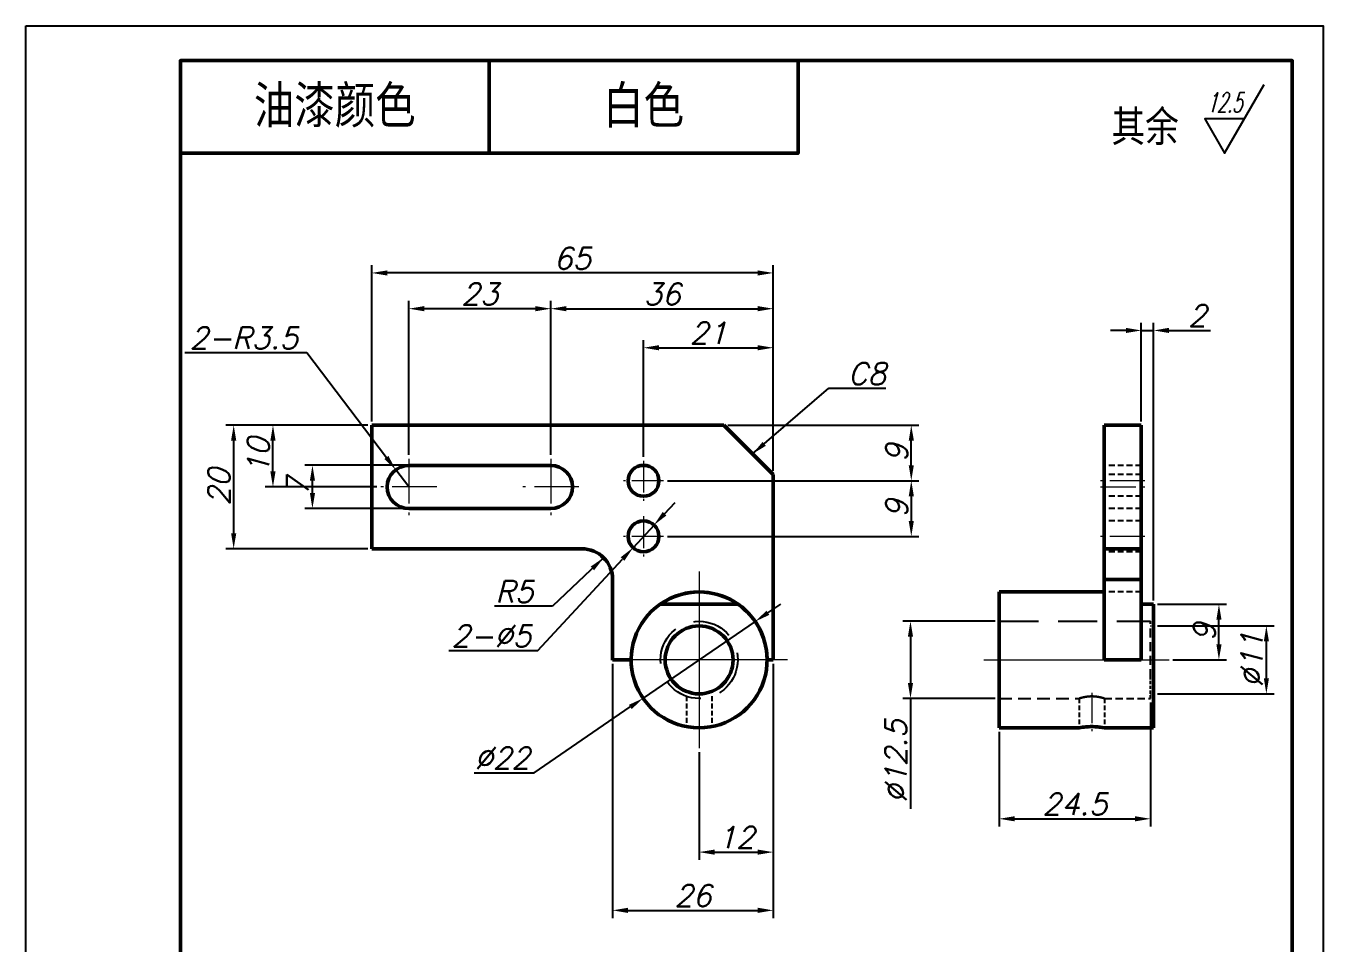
# Model space of a CAD drawing. Header units: inches. Extents: x 17901 to 26602, y 9673 to 14036.
# Drawn here: x 21139.2 to 21349.2, y 12645.4 to 12793.9 of the extents above; entities that cross this region are included whole.
import ezdxf
from ezdxf.enums import TextEntityAlignment as Align

# ---------------------------------------------------------------- set-up
doc = ezdxf.new("R2010")
doc.units = ezdxf.units.IN
doc.header["$MEASUREMENT"] = 0
doc.linetypes.add('CENTER', pattern=[50.8, 31.75, -6.35, 6.35, -6.35])
doc.linetypes.add('DASHED2', pattern=[9.525, 6.35, -3.175])
doc.layers.add('Dim', color=3, linetype='Continuous')
for name, color, linetype, lineweight in [('中心线', 1, 'CENTER', 15), ('图框_内框线', 5, 'Continuous', 50), ('标注线', 3, 'Continuous', 25), ('粗实线', 7, 'Continuous', 50), ('虚线', 2, 'DASHED2', 25)]:
    doc.layers.add(name, color=color, linetype=linetype, lineweight=lineweight)
doc.styles.add('DIM_FONT', font='romans.shx', dxfattribs={"oblique": 15})
doc.styles.add('仿宋体', font='FSGB2312.ttf', dxfattribs={"width": 0.8, "height": 3.5})
doc.dimstyles.new('幅面 1：1$0', dxfattribs={"dimtxt": 3.5, "dimasz": 2.5, "dimexe": 1.25, "dimexo": 0.625, "dimtad": 1, "dimdsep": 46, "dimtxsty": 'DIM_FONT', "dimcen": 2.5, "dimclrd": 256, "dimclre": 256, "dimclrt": 256, "dimadec": 0, "dimazin": 0, "dimtm": 1e-09, "dimtfac": 0.5, "dimtmove": 0, "dimatfit": 3, "dimfxl": 1, "dimlwd": -1, "dimarcsym": 0})
doc.dimstyles.new('幅面 1：1$3', dxfattribs={"dimtxt": 3.5, "dimasz": 2.5, "dimexe": 1.25, "dimexo": 0.625, "dimtad": 1, "dimtih": 1, "dimtoh": 1, "dimdsep": 46, "dimtxsty": 'DIM_FONT', "dimcen": 2.5, "dimclrd": 256, "dimclre": 256, "dimclrt": 256, "dimazin": 2, "dimtfac": 0.5, "dimtmove": 0, "dimatfit": 3, "dimfxl": 1, "dimlwd": -1, "dimlwe": -1, "dimarcsym": 0})
doc.dimstyles.new('幅面 1：1$4', dxfattribs={"dimtxt": 3.5, "dimasz": 2.5, "dimexe": 1.25, "dimexo": 0.625, "dimtad": 1, "dimtoh": 1, "dimdsep": 46, "dimtxsty": 'DIM_FONT', "dimcen": 2.5, "dimclrd": 256, "dimclre": 256, "dimclrt": 256, "dimazin": 2, "dimtfac": 0.5, "dimtmove": 0, "dimatfit": 3, "dimfxl": 1, "dimlwd": -1, "dimlwe": -1, "dimarcsym": 0})
doc.dimstyles.new('幅面 1：1$7', dxfattribs={"dimtxt": 3.5, "dimasz": 2.5, "dimexe": 1.25, "dimexo": 0.625, "dimtad": 1, "dimdsep": 46, "dimtxsty": 'DIM_FONT', "dimcen": 2.5, "dimclrd": 256, "dimclrt": 256, "dimadec": 0, "dimazin": 0, "dimtfac": 1, "dimtmove": 0, "dimatfit": 3, "dimfxl": 1, "dimlwd": -1, "dimarcsym": 0})

# ---------------------------------------------------------------- blocks, each defined once
blk = doc.blocks.new('*D225')
at = {"layer": 'Defpoints', "color": 0, "transparency": 16777216}
for p in [(21195.15, 12753.93), (21195.15, 12729.28), (21260.15, 12721.28)]:
    blk.add_point(p, dxfattribs=at)
at = {"layer": '标注线', "lineweight": -2, "transparency": 16777216}
for p, q in [((21195.15, 12729.9), (21195.15, 12755.18)), ((21260.15, 12721.9), (21260.15, 12755.18))]:
    blk.add_line(p, q, dxfattribs=at)
at = {"layer": '标注线', "transparency": 16777216}
blk.add_line((21257.65, 12753.93), (21197.65, 12753.93), dxfattribs=at)
for points in [[(21197.65, 12754.34), (21197.65, 12753.51), (21195.15, 12753.93)], [(21257.65, 12754.34), (21257.65, 12753.51), (21260.15, 12753.93)]]:
    blk.add_solid(points, dxfattribs=at)
at = {"layer": '标注线', "transparency": 16777216, "insert": (21227.65, 12756.3), "char_height": 3.5, "attachment_point": 5, "style": 'DIM_FONT'}
blk.add_mtext('65', dxfattribs=at)
blk = doc.blocks.new('*D226')
at = {"layer": 'Defpoints', "color": 0, "transparency": 16777216}
for p in [(21172.8, 12729.28), (21195.15, 12729.28), (21195.15, 12709.28)]:
    blk.add_point(p, dxfattribs=at)
at = {"layer": '标注线', "lineweight": -2, "transparency": 16777216}
for p, q in [((21194.53, 12729.28), (21171.55, 12729.28)), ((21194.53, 12709.28), (21171.55, 12709.28))]:
    blk.add_line(p, q, dxfattribs=at)
at = {"layer": '标注线', "transparency": 16777216}
blk.add_line((21172.8, 12711.78), (21172.8, 12726.78), dxfattribs=at)
for points in [[(21172.38, 12726.78), (21173.22, 12726.78), (21172.8, 12729.28)], [(21172.38, 12711.78), (21173.22, 12711.78), (21172.8, 12709.28)]]:
    blk.add_solid(points, dxfattribs=at)
at = {"layer": '标注线', "transparency": 16777216, "insert": (21170.43, 12719.28), "char_height": 3.5, "attachment_point": 5, "rotation": 90, "style": 'DIM_FONT'}
blk.add_mtext('20', dxfattribs=at)
blk = doc.blocks.new('*D227')
at = {"layer": 'Defpoints', "color": 0, "transparency": 16777216}
for p in [(21234.15, 12691.28), (21260.15, 12691.28), (21260.15, 12650.72)]:
    blk.add_point(p, dxfattribs=at)
at = {"layer": '标注线', "lineweight": -2, "transparency": 16777216}
for p, q in [((21234.15, 12690.65), (21234.15, 12649.47)), ((21260.15, 12690.65), (21260.15, 12649.47))]:
    blk.add_line(p, q, dxfattribs=at)
at = {"layer": '标注线', "transparency": 16777216}
blk.add_line((21236.65, 12650.72), (21257.65, 12650.72), dxfattribs=at)
for points in [[(21236.65, 12651.14), (21236.65, 12650.3), (21234.15, 12650.72)], [(21257.65, 12651.14), (21257.65, 12650.3), (21260.15, 12650.72)]]:
    blk.add_solid(points, dxfattribs=at)
at = {"layer": '标注线', "transparency": 16777216, "insert": (21247.15, 12653.09), "char_height": 3.5, "attachment_point": 5, "style": 'DIM_FONT'}
blk.add_mtext('26', dxfattribs=at)
blk = doc.blocks.new('*D228')
at = {"layer": 'Defpoints', "color": 0, "transparency": 16777216}
for p in [(21201.15, 12748.14), (21201.15, 12723.83), (21224.15, 12723.83)]:
    blk.add_point(p, dxfattribs=at)
at = {"layer": '标注线', "lineweight": -2, "transparency": 16777216}
for p, q in [((21201.15, 12724.45), (21201.15, 12749.39)), ((21224.15, 12724.45), (21224.15, 12749.39))]:
    blk.add_line(p, q, dxfattribs=at)
at = {"layer": '标注线', "transparency": 16777216}
blk.add_line((21221.65, 12748.14), (21203.65, 12748.14), dxfattribs=at)
for points in [[(21203.65, 12748.56), (21203.65, 12747.72), (21201.15, 12748.14)], [(21221.65, 12748.56), (21221.65, 12747.72), (21224.15, 12748.14)]]:
    blk.add_solid(points, dxfattribs=at)
at = {"layer": '标注线', "transparency": 16777216, "insert": (21212.65, 12750.51), "char_height": 3.5, "attachment_point": 5, "style": 'DIM_FONT'}
blk.add_mtext('23', dxfattribs=at)
blk = doc.blocks.new('*D182')
at = {"layer": 'Defpoints', "color": 0, "transparency": 16777216}
for p in [(21260.15, 12748.14), (21224.15, 12723.83), (21260.15, 12721.28)]:
    blk.add_point(p, dxfattribs=at)
at = {"layer": '标注线', "lineweight": -2, "transparency": 16777216}
for p, q in [((21224.15, 12724.45), (21224.15, 12749.39)), ((21260.15, 12721.9), (21260.15, 12749.39))]:
    blk.add_line(p, q, dxfattribs=at)
at = {"layer": '标注线', "transparency": 16777216}
blk.add_line((21226.65, 12748.14), (21257.65, 12748.14), dxfattribs=at)
for points in [[(21226.65, 12748.56), (21226.65, 12747.72), (21224.15, 12748.14)], [(21257.65, 12748.56), (21257.65, 12747.72), (21260.15, 12748.14)]]:
    blk.add_solid(points, dxfattribs=at)
at = {"layer": '标注线', "transparency": 16777216, "insert": (21242.15, 12750.51), "char_height": 3.5, "attachment_point": 5, "style": 'DIM_FONT'}
blk.add_mtext('36', dxfattribs=at)
blk = doc.blocks.new('*D229')
at = {"layer": 'Defpoints', "color": 0, "transparency": 16777216}
for p in [(21179.16, 12729.28), (21195.15, 12729.28), (21196.6, 12719.28)]:
    blk.add_point(p, dxfattribs=at)
at = {"layer": '标注线', "lineweight": -2, "transparency": 16777216}
for p, q in [((21194.53, 12729.28), (21177.91, 12729.28)), ((21195.98, 12719.28), (21177.91, 12719.28))]:
    blk.add_line(p, q, dxfattribs=at)
at = {"layer": '标注线', "transparency": 16777216}
blk.add_line((21179.16, 12721.78), (21179.16, 12726.78), dxfattribs=at)
for points in [[(21178.74, 12726.78), (21179.58, 12726.78), (21179.16, 12729.28)], [(21178.74, 12721.78), (21179.58, 12721.78), (21179.16, 12719.28)]]:
    blk.add_solid(points, dxfattribs=at)
at = {"layer": '标注线', "transparency": 16777216, "insert": (21176.79, 12724.28), "char_height": 3.5, "attachment_point": 5, "rotation": 90, "style": 'DIM_FONT'}
blk.add_mtext('10', dxfattribs=at)
blk = doc.blocks.new('*D230')
at = {"layer": 'Defpoints', "color": 0, "transparency": 16777216}
for p in [(21185.55, 12722.78), (21201.15, 12722.78), (21201.15, 12715.78)]:
    blk.add_point(p, dxfattribs=at)
at = {"layer": '标注线', "lineweight": -2, "transparency": 16777216}
for p, q in [((21200.53, 12722.78), (21184.3, 12722.78)), ((21200.53, 12715.78), (21184.3, 12715.78))]:
    blk.add_line(p, q, dxfattribs=at)
at = {"layer": '标注线', "transparency": 16777216}
blk.add_line((21185.55, 12718.28), (21185.55, 12720.28), dxfattribs=at)
for points in [[(21185.14, 12720.28), (21185.97, 12720.28), (21185.55, 12722.78)], [(21185.14, 12718.28), (21185.97, 12718.28), (21185.55, 12715.78)]]:
    blk.add_solid(points, dxfattribs=at)
at = {"layer": '标注线', "transparency": 16777216, "insert": (21183.18, 12719.28), "char_height": 3.5, "attachment_point": 5, "rotation": 90, "style": 'DIM_FONT'}
blk.add_mtext('7', dxfattribs=at)
blk = doc.blocks.new('*D231')
at = {"layer": 'Defpoints', "color": 0, "transparency": 16777216}
for p in [(21199.04, 12722.06), (21201.15, 12719.28)]:
    blk.add_point(p, dxfattribs=at)
at = {"layer": '标注线', "transparency": 16777216}
for p, q in [((21164.89, 12741.02), (21184.62, 12741.02)), ((21184.62, 12741.02), (21197.52, 12724.05)), ((21201.15, 12719.28), (21199.04, 12722.06))]:
    blk.add_line(p, q, dxfattribs=at)
blk.add_solid([(21197.85, 12724.3), (21197.19, 12723.8), (21199.04, 12722.06)], dxfattribs=at)
at = {"layer": '标注线', "transparency": 16777216, "insert": (21174.44, 12743.4), "char_height": 3.5, "attachment_point": 5, "style": 'DIM_FONT'}
blk.add_mtext('2-R3.5', dxfattribs=at)
blk = doc.blocks.new('*D232')
at = {"layer": 'Defpoints', "color": 0, "transparency": 16777216}
for p in [(21252.15, 12729.28), (21282.5, 12729.28), (21242.4, 12720.28)]:
    blk.add_point(p, dxfattribs=at)
at = {"layer": '标注线', "lineweight": -2, "transparency": 16777216}
for p, q in [((21252.78, 12729.28), (21283.75, 12729.28)), ((21243.03, 12720.28), (21283.75, 12720.28))]:
    blk.add_line(p, q, dxfattribs=at)
at = {"layer": '标注线', "transparency": 16777216}
blk.add_line((21282.5, 12722.78), (21282.5, 12726.78), dxfattribs=at)
for points in [[(21282.09, 12726.78), (21282.92, 12726.78), (21282.5, 12729.28)], [(21282.09, 12722.78), (21282.92, 12722.78), (21282.5, 12720.28)]]:
    blk.add_solid(points, dxfattribs=at)
at = {"layer": '标注线', "transparency": 16777216, "insert": (21280.13, 12724.78), "char_height": 3.5, "attachment_point": 5, "rotation": 90, "style": 'DIM_FONT'}
blk.add_mtext('9', dxfattribs=at)
blk = doc.blocks.new('*D233')
at = {"layer": 'Defpoints', "color": 0, "transparency": 16777216}
for p in [(21242.4, 12720.28), (21242.4, 12711.28), (21282.5, 12711.28)]:
    blk.add_point(p, dxfattribs=at)
at = {"layer": '标注线', "lineweight": -2, "transparency": 16777216}
for p, q in [((21243.03, 12720.28), (21283.75, 12720.28)), ((21243.03, 12711.28), (21283.75, 12711.28))]:
    blk.add_line(p, q, dxfattribs=at)
at = {"layer": '标注线', "transparency": 16777216}
blk.add_line((21282.5, 12717.78), (21282.5, 12713.78), dxfattribs=at)
for points in [[(21282.09, 12717.78), (21282.92, 12717.78), (21282.5, 12720.28)], [(21282.09, 12713.78), (21282.92, 12713.78), (21282.5, 12711.28)]]:
    blk.add_solid(points, dxfattribs=at)
at = {"layer": '标注线', "transparency": 16777216, "insert": (21280.13, 12715.78), "char_height": 3.5, "attachment_point": 5, "rotation": 90, "style": 'DIM_FONT'}
blk.add_mtext('9', dxfattribs=at)
blk = doc.blocks.new('*D234')
at = {"layer": 'Defpoints', "color": 0, "transparency": 16777216}
for p in [(21260.15, 12741.82), (21239.15, 12723.53), (21260.15, 12721.28)]:
    blk.add_point(p, dxfattribs=at)
at = {"layer": '标注线', "lineweight": -2, "transparency": 16777216}
for p, q in [((21239.15, 12724.15), (21239.15, 12743.07)), ((21260.15, 12721.9), (21260.15, 12743.07))]:
    blk.add_line(p, q, dxfattribs=at)
at = {"layer": '标注线', "transparency": 16777216}
blk.add_line((21241.65, 12741.82), (21257.65, 12741.82), dxfattribs=at)
for points in [[(21241.65, 12742.23), (21241.65, 12741.4), (21239.15, 12741.82)], [(21257.65, 12742.23), (21257.65, 12741.4), (21260.15, 12741.82)]]:
    blk.add_solid(points, dxfattribs=at)
at = {"layer": '标注线', "transparency": 16777216, "insert": (21249.65, 12744.19), "char_height": 3.5, "attachment_point": 5, "style": 'DIM_FONT'}
blk.add_mtext('21', dxfattribs=at)
blk = doc.blocks.new('*D235')
at = {"layer": 'Defpoints', "color": 0, "transparency": 16777216}
for p in [(21240.85, 12713.11), (21237.46, 12709.44)]:
    blk.add_point(p, dxfattribs=at)
at = {"layer": '标注线', "transparency": 16777216}
for p, q in [((21242.55, 12714.94), (21244.25, 12716.78)), ((21240.85, 12713.11), (21237.46, 12709.44)), ((21222.04, 12692.79), (21235.76, 12707.61)), ((21207.64, 12692.79), (21222.04, 12692.79))]:
    blk.add_line(p, q, dxfattribs=at)
for points in [[(21242.25, 12715.23), (21242.86, 12714.66), (21240.85, 12713.11)], [(21235.45, 12707.89), (21236.06, 12707.32), (21237.46, 12709.44)]]:
    blk.add_solid(points, dxfattribs=at)
at = {"layer": '标注线', "transparency": 16777216, "insert": (21214.52, 12695.16), "char_height": 3.5, "attachment_point": 5, "style": 'DIM_FONT'}
blk.add_mtext('2-%%c5', dxfattribs=at)
blk = doc.blocks.new('*D236')
at = {"layer": 'Defpoints', "color": 0, "transparency": 16777216}
for p in [(21260.15, 12691.28), (21248.15, 12676.98), (21260.15, 12660.15)]:
    blk.add_point(p, dxfattribs=at)
at = {"layer": '标注线', "lineweight": -2, "transparency": 16777216}
for p, q in [((21260.15, 12690.65), (21260.15, 12658.9)), ((21248.15, 12676.35), (21248.15, 12658.9))]:
    blk.add_line(p, q, dxfattribs=at)
at = {"layer": '标注线', "transparency": 16777216}
blk.add_line((21250.65, 12660.15), (21257.65, 12660.15), dxfattribs=at)
for points in [[(21250.65, 12660.56), (21250.65, 12659.73), (21248.15, 12660.15)], [(21257.65, 12660.56), (21257.65, 12659.73), (21260.15, 12660.15)]]:
    blk.add_solid(points, dxfattribs=at)
at = {"layer": '标注线', "transparency": 16777216, "insert": (21254.15, 12662.52), "char_height": 3.5, "attachment_point": 5, "style": 'DIM_FONT'}
blk.add_mtext('12', dxfattribs=at)
blk = doc.blocks.new('*D237')
at = {"layer": 'Defpoints', "color": 0, "transparency": 16777216}
for p in [(21257.23, 12697.49), (21239.08, 12685.06)]:
    blk.add_point(p, dxfattribs=at)
at = {"layer": '标注线', "transparency": 16777216}
for p, q in [((21259.29, 12698.9), (21261.36, 12700.31)), ((21257.23, 12697.49), (21239.08, 12685.06)), ((21221.44, 12672.99), (21237.01, 12683.65)), ((21211.73, 12672.99), (21221.44, 12672.99))]:
    blk.add_line(p, q, dxfattribs=at)
for points in [[(21259.06, 12699.24), (21259.53, 12698.56), (21257.23, 12697.49)], [(21236.78, 12683.99), (21237.25, 12683.31), (21239.08, 12685.06)]]:
    blk.add_solid(points, dxfattribs=at)
at = {"layer": '标注线', "transparency": 16777216, "insert": (21216.27, 12675.37), "char_height": 3.5, "attachment_point": 5, "style": 'DIM_FONT'}
blk.add_mtext('∅22', dxfattribs=at)
blk = doc.blocks.new('*D243')
at = {"layer": 'Defpoints', "color": 0, "transparency": 16777216}
for p in [(21321.24, 12685.03), (21296.74, 12680.28), (21321.24, 12665.54)]:
    blk.add_point(p, dxfattribs=at)
at = {"layer": '标注线', "lineweight": -2, "transparency": 16777216}
for p, q in [((21321.24, 12684.4), (21321.24, 12664.29)), ((21296.74, 12679.65), (21296.74, 12664.29))]:
    blk.add_line(p, q, dxfattribs=at)
at = {"layer": '标注线', "transparency": 16777216}
blk.add_line((21299.24, 12665.54), (21318.74, 12665.54), dxfattribs=at)
for points in [[(21299.24, 12665.96), (21299.24, 12665.13), (21296.74, 12665.54)], [(21318.74, 12665.96), (21318.74, 12665.13), (21321.24, 12665.54)]]:
    blk.add_solid(points, dxfattribs=at)
at = {"layer": '标注线', "transparency": 16777216, "insert": (21308.99, 12667.92), "char_height": 3.5, "attachment_point": 5, "style": 'DIM_FONT'}
blk.add_mtext('24.5', dxfattribs=at)
blk = doc.blocks.new('*D244')
at = {"layer": 'Defpoints', "color": 0, "transparency": 16777216}
for p in [(21321.74, 12696.78), (21339.99, 12696.78), (21321.74, 12685.78)]:
    blk.add_point(p, dxfattribs=at)
at = {"layer": '标注线', "lineweight": -2, "transparency": 16777216}
for p, q in [((21322.36, 12696.78), (21341.24, 12696.78)), ((21322.36, 12685.78), (21341.24, 12685.78))]:
    blk.add_line(p, q, dxfattribs=at)
at = {"layer": '标注线', "transparency": 16777216}
blk.add_line((21339.99, 12688.28), (21339.99, 12694.28), dxfattribs=at)
for points in [[(21339.58, 12694.28), (21340.41, 12694.28), (21339.99, 12696.78)], [(21339.58, 12688.28), (21340.41, 12688.28), (21339.99, 12685.78)]]:
    blk.add_solid(points, dxfattribs=at)
at = {"layer": '标注线', "transparency": 16777216, "insert": (21337.62, 12691.28), "char_height": 3.5, "attachment_point": 5, "rotation": 90, "style": 'DIM_FONT'}
blk.add_mtext('%%c11', dxfattribs=at)
blk = doc.blocks.new('*D245')
at = {"layer": 'Defpoints', "color": 0, "transparency": 16777216}
for p in [(21282.37, 12697.53), (21296.74, 12697.53), (21296.74, 12685.03)]:
    blk.add_point(p, dxfattribs=at)
at = {"layer": '标注线', "lineweight": -2, "transparency": 16777216}
for p, q in [((21296.11, 12697.53), (21281.12, 12697.53)), ((21296.11, 12685.03), (21281.12, 12685.03))]:
    blk.add_line(p, q, dxfattribs=at)
at = {"layer": '标注线', "transparency": 16777216}
for p, q in [((21282.37, 12695.03), (21282.37, 12687.53)), ((21282.37, 12685.03), (21282.37, 12667.17))]:
    blk.add_line(p, q, dxfattribs=at)
for points in [[(21281.95, 12695.03), (21282.79, 12695.03), (21282.37, 12697.53)], [(21281.95, 12687.53), (21282.79, 12687.53), (21282.37, 12685.03)]]:
    blk.add_solid(points, dxfattribs=at)
at = {"layer": '标注线', "transparency": 16777216, "insert": (21280, 12674.85), "char_height": 3.5, "attachment_point": 5, "rotation": 90, "style": 'DIM_FONT'}
blk.add_mtext('%%c12.5', dxfattribs=at)
blk = doc.blocks.new('*D246')
at = {"layer": 'Defpoints', "color": 0, "transparency": 16777216}
for p in [(21321.74, 12700.28), (21332.31, 12700.28), (21324.24, 12691.28)]:
    blk.add_point(p, dxfattribs=at)
at = {"layer": '标注线', "lineweight": -2, "transparency": 16777216}
for p, q in [((21322.36, 12700.28), (21333.56, 12700.28)), ((21324.86, 12691.28), (21333.56, 12691.28))]:
    blk.add_line(p, q, dxfattribs=at)
at = {"layer": '标注线', "transparency": 16777216}
blk.add_line((21332.31, 12693.78), (21332.31, 12697.78), dxfattribs=at)
for points in [[(21331.9, 12697.78), (21332.73, 12697.78), (21332.31, 12700.28)], [(21331.9, 12693.78), (21332.73, 12693.78), (21332.31, 12691.28)]]:
    blk.add_solid(points, dxfattribs=at)
at = {"layer": '标注线', "transparency": 16777216, "insert": (21329.94, 12695.78), "char_height": 3.5, "attachment_point": 5, "rotation": 90, "style": 'DIM_FONT'}
blk.add_mtext('9', dxfattribs=at)
blk = doc.blocks.new('*D247')
at = {"layer": 'Defpoints', "color": 0, "transparency": 16777216}
for p in [(21321.74, 12744.62), (21319.74, 12729.28), (21321.74, 12700.28)]:
    blk.add_point(p, dxfattribs=at)
at = {"layer": '标注线', "lineweight": -2, "transparency": 16777216}
for p, q in [((21319.74, 12729.9), (21319.74, 12745.87)), ((21321.74, 12700.9), (21321.74, 12745.87))]:
    blk.add_line(p, q, dxfattribs=at)
at = {"layer": '标注线', "transparency": 16777216}
for p, q in [((21317.24, 12744.62), (21314.74, 12744.62)), ((21319.74, 12744.62), (21321.74, 12744.62)), ((21324.24, 12744.62), (21330.92, 12744.62))]:
    blk.add_line(p, q, dxfattribs=at)
for points in [[(21317.24, 12745.04), (21317.24, 12744.2), (21319.74, 12744.62)], [(21324.24, 12745.04), (21324.24, 12744.2), (21321.74, 12744.62)]]:
    blk.add_solid(points, dxfattribs=at)
at = {"layer": '标注线', "transparency": 16777216, "insert": (21328.83, 12747), "char_height": 3.5, "attachment_point": 5, "style": 'DIM_FONT'}
blk.add_mtext('2', dxfattribs=at)

msp = doc.modelspace()

# ---------------------------------------------------------------- linework, layer by layer
at = {"layer": 'Defpoints'}
msp.add_lwpolyline([(21139.168, 12793.923), (21349.168, 12793.923), (21349.168, 12496.923), (21139.168, 12496.923)], close=True, dxfattribs=at)
at = {"layer": 'Dim', "ltscale": 2}
msp.add_lwpolyline([(21336.422, 12778.872), (21330.022, 12778.872), (21333.222, 12773.329), (21339.622, 12784.415)], dxfattribs=at)
at = {"layer": '中心线', "ltscale": 0.2275}
for p, q in [((21201.154, 12723.825), (21201.154, 12714.725)), ((21224.154, 12723.825), (21224.154, 12714.725))]:
    msp.add_line(p, q, dxfattribs=at)
at = {"layer": '中心线', "ltscale": 0.1625}
for p, q in [((21239.154, 12723.525), (21239.154, 12717.025)), ((21242.404, 12720.275), (21235.904, 12720.275)), ((21239.154, 12714.525), (21239.154, 12708.025)), ((21242.404, 12711.275), (21235.904, 12711.275))]:
    msp.add_line(p, q, dxfattribs=at)
at = {"layer": '中心线', "ltscale": 0.180015}
for p, q in [((21320.34, 12720.275), (21313.139, 12720.275)), ((21320.34, 12711.275), (21313.139, 12711.275))]:
    msp.add_line(p, q, dxfattribs=at)
at = {"layer": '中心线', "ltscale": 0.227499}
for p, q in [((21205.704, 12719.275), (21196.604, 12719.275)), ((21228.704, 12719.275), (21219.604, 12719.275))]:
    msp.add_line(p, q, dxfattribs=at)
at = {"layer": '中心线', "ltscale": 0.18}
msp.add_line((21313.14, 12719.275), (21320.34, 12719.275), dxfattribs=at)
at = {"layer": '中心线'}
for p, q in [((21248.154, 12705.575), (21248.154, 12676.975)), ((21262.454, 12691.275), (21233.854, 12691.275)), ((21294.239, 12691.275), (21324.24, 12691.275))]:
    msp.add_line(p, q, dxfattribs=at)
at = {"layer": '中心线', "ltscale": 0.148545}
msp.add_line((21248.154, 12685.872), (21248.154, 12679.93), dxfattribs=at)
at = {"layer": '中心线', "ltscale": 0.15466}
msp.add_line((21311.74, 12685.945), (21311.74, 12679.759), dxfattribs=at)
at = {"layer": '图框_内框线'}
msp.add_line((21214.168, 12788.303), (21214.168, 12773.303), dxfattribs=at)
for points in [[(21164.168, 12501.923), (21344.168, 12501.923), (21344.168, 12788.303), (21164.168, 12788.303)], [(21164.168, 12788.303), (21264.168, 12788.303), (21264.168, 12773.303), (21164.168, 12773.303)]]:
    msp.add_lwpolyline(points, close=True, dxfattribs=at)
at = {"layer": '粗实线'}
for p, q in [((21195.154, 12709.275), (21195.154, 12729.275)), ((21195.154, 12729.275), (21252.154, 12729.275)), ((21313.74, 12709.275), (21313.74, 12729.275)), ((21319.74, 12709.275), (21319.74, 12729.275)), ((21201.154, 12722.775), (21224.154, 12722.775)), ((21260.154, 12721.275), (21260.154, 12691.275)), ((21224.154, 12715.775), (21201.154, 12715.775)), ((21195.154, 12709.275), (21229.154, 12709.275))]:
    msp.add_line(p, q, dxfattribs=at)
at = {"layer": '粗实线', "ltscale": 0.282843}
msp.add_line((21260.154, 12721.275), (21252.154, 12729.275), dxfattribs=at)
at = {"layer": '粗实线', "ltscale": 0.15}
for p, q in [((21319.74, 12729.275), (21313.74, 12729.275)), ((21313.74, 12709.275), (21319.74, 12709.275)), ((21319.74, 12704.275), (21313.74, 12704.275)), ((21313.74, 12691.275), (21319.74, 12691.275))]:
    msp.add_line(p, q, dxfattribs=at)
at = {"layer": '粗实线', "ltscale": 0.125}
for p, q in [((21313.74, 12709.275), (21313.74, 12704.275)), ((21319.74, 12709.275), (21319.74, 12704.275))]:
    msp.add_line(p, q, dxfattribs=at)
at = {"layer": '粗实线', "ltscale": 0.325}
for p, q in [((21234.154, 12704.275), (21234.154, 12691.275)), ((21313.74, 12704.275), (21313.74, 12691.275)), ((21319.74, 12704.275), (21319.74, 12691.275))]:
    msp.add_line(p, q, dxfattribs=at)
at = {"layer": '粗实线', "ltscale": 0.275}
for p, q in [((21296.74, 12702.275), (21296.74, 12691.275)), ((21296.74, 12691.275), (21296.74, 12680.275)), ((21321.74, 12691.275), (21321.74, 12680.275))]:
    msp.add_line(p, q, dxfattribs=at)
at = {"layer": '粗实线', "ltscale": 0.425}
msp.add_line((21313.74, 12702.275), (21296.74, 12702.275), dxfattribs=at)
at = {"layer": '粗实线', "ltscale": 0.05}
for p in [(21319.74, 12702.275), (21321.74, 12700.275)]:
    msp.add_line(p, (21319.74, 12700.275), dxfattribs=at)
at = {"layer": '粗实线', "ltscale": 0.316228}
msp.add_line((21241.83, 12700.275), (21254.479, 12700.275), dxfattribs=at)
at = {"layer": '粗实线', "ltscale": 0.225}
msp.add_line((21321.74, 12700.275), (21321.74, 12691.275), dxfattribs=at)
at = {"layer": '粗实线', "ltscale": 0.075}
msp.add_line((21237.154, 12691.275), (21234.154, 12691.275), dxfattribs=at)
at = {"layer": '粗实线', "ltscale": 0.025}
msp.add_line((21260.154, 12691.275), (21259.154, 12691.275), dxfattribs=at)
at = {"layer": '粗实线', "ltscale": 0.323318}
msp.add_line((21309.672, 12680.275), (21296.74, 12680.275), dxfattribs=at)
at = {"layer": '粗实线', "ltscale": 0.00688}
msp.add_line((21311.274, 12680.461), (21311.549, 12680.469), dxfattribs=at)
at = {"layer": '粗实线', "ltscale": 0.198318}
msp.add_line((21321.74, 12680.275), (21313.807, 12680.275), dxfattribs=at)
at = {"layer": '粗实线'}
for centre, radius in [((21239.154, 12720.275), 2.5), ((21239.154, 12711.275), 2.5), ((21248.154, 12691.275), 5.5)]:
    msp.add_circle(centre, radius, dxfattribs=at)
for centre, radius, start, end in [((21201.154, 12719.275), 3.5, 90, 270), ((21224.154, 12719.275), 3.5, 270, 90), ((21229.154, 12704.275), 5, 360, 90), ((21248.154, 12691.275), 11, 54.9032, 125.0968), ((21248.154, 12691.275), 11, 360, 125.09473), ((21248.154, 12691.275), 11, 125.0968, 54.9032), ((21311.8, 12668.995), 11.479, 95.25564, 100.68038), ((21311.738, 12669.459), 11.012, 79.17245, 95.15601), ((21311.731, 12669.488), 10.983, 84.77865, 86.52455), ((21311.705, 12669.206), 11.266, 82.7563, 84.77487)]:
    msp.add_arc(centre, radius, start, end, dxfattribs=at)
at = {"layer": '虚线', "ltscale": 0.15}
for p, q in [((21319.74, 12722.775), (21313.74, 12722.775)), ((21319.74, 12722.775), (21313.74, 12722.775)), ((21319.74, 12721.275), (21313.74, 12721.275)), ((21319.74, 12717.775), (21313.74, 12717.775)), ((21319.74, 12715.775), (21313.74, 12715.775)), ((21319.74, 12713.775), (21313.74, 12713.775)), ((21319.74, 12708.775), (21313.74, 12708.775)), ((21319.74, 12702.275), (21313.74, 12702.275)), ((21319.74, 12702.275), (21313.74, 12702.275))]:
    msp.add_line(p, q, dxfattribs=at)
at = {"layer": '虚线'}
msp.add_line((21296.74, 12697.525), (21321.24, 12697.525), dxfattribs=at)
at = {"layer": '虚线', "ltscale": 0.23116}
msp.add_line((21321.24, 12688.279), (21321.24, 12697.525), dxfattribs=at)
at = {"layer": '虚线', "ltscale": 0.0125}
for p, q in [((21321.24, 12696.775), (21321.74, 12696.775)), ((21321.24, 12685.775), (21321.74, 12685.775))]:
    msp.add_line(p, q, dxfattribs=at)
at = {"layer": '虚线', "ltscale": 0.08134}
msp.add_line((21321.24, 12685.025), (21321.24, 12688.279), dxfattribs=at)
at = {"layer": '虚线', "ltscale": 0.122641}
for p, q in [((21246.087, 12685.377), (21246.087, 12680.471)), ((21250.221, 12685.377), (21250.221, 12680.471))]:
    msp.add_line(p, q, dxfattribs=at)
at = {"layer": '虚线', "ltscale": 0.323324}
msp.add_line((21296.74, 12685.025), (21309.673, 12685.025), dxfattribs=at)
at = {"layer": '虚线', "ltscale": 0.118757}
for p, q in [((21309.673, 12685.025), (21309.672, 12680.275)), ((21313.807, 12685.025), (21313.807, 12680.275))]:
    msp.add_line(p, q, dxfattribs=at)
at = {"layer": '虚线', "ltscale": 0.185825}
msp.add_line((21313.807, 12685.025), (21321.24, 12685.025), dxfattribs=at)
at = {"layer": '虚线'}
msp.add_circle((21248.154, 12691.275), 6.25, dxfattribs=at)
for centre, radius, start, end in [((21248.154, 12691.275), 11, 125.09473, 180), ((21311.752, 12669.426), 11.045, 92.47917, 97.37311), ((21311.74, 12669.638), 10.833, 86.52115, 91.00853), ((21311.686, 12669.034), 11.44, 79.31472, 82.77193)]:
    msp.add_arc(centre, radius, start, end, dxfattribs=at)
for points, knots in [([(21310.749, 12685.294), (21310.527, 12685.257), (21310.32, 12685.213), (21310.132, 12685.165), (21309.83, 12685.078), (21309.676, 12685.026), (21309.646, 12685.016), (21309.683, 12685.03), (21309.888, 12685.094), (21310.027, 12685.136), (21310.46, 12685.251), (21311.027, 12685.351), (21311.406, 12685.387), (21311.915, 12685.389), (21312.4, 12685.342), (21312.515, 12685.328), (21312.624, 12685.312), (21312.731, 12685.294)], [0, 0, 0, 0, 0, 0, 2.1402679, 2.1402679, 2.1402679, 4.0862553, 4.0862553, 4.0862553, 6.0531618, 6.0531618, 6.0531618, 9.3712992, 9.3712992, 9.3712992, 10.3977406, 10.3977406, 10.3977406, 10.3977406, 10.3977406, 10.3977406]), ([(21312.731, 12685.294), (21312.952, 12685.257), (21313.16, 12685.213), (21313.347, 12685.165), (21313.65, 12685.078), (21313.803, 12685.026), (21313.833, 12685.016), (21313.796, 12685.03), (21313.592, 12685.094), (21313.453, 12685.136), (21313.019, 12685.251), (21312.452, 12685.351), (21312.074, 12685.387), (21311.564, 12685.389), (21311.08, 12685.342), (21310.965, 12685.328), (21310.855, 12685.312), (21310.749, 12685.294)], [0, 0, 0, 0, 0, 0, 2.1402679, 2.1402679, 2.1402679, 4.0862553, 4.0862553, 4.0862553, 6.0531618, 6.0531618, 6.0531618, 9.3712991, 9.3712991, 9.3712991, 10.3977405, 10.3977405, 10.3977405, 10.3977405, 10.3977405, 10.3977405])]:
    msp.add_open_spline(points, degree=5, knots=knots, dxfattribs=at)

# ---------------------------------------------------------------- texts
at = {"layer": 'Dim', "ltscale": 2, "style": 'DIM_FONT', "oblique": 15, "width": 0.559478}
msp.add_text('12.5', height=3.2, dxfattribs=at).set_placement((21330.363, 12779.937), (21336.075, 12779.937), align=Align.FIT)
at = {"layer": 'Dim', "insert": (21314.904, 12780.172), "char_height": 5, "width": 61.23649, "attachment_point": 1, "style": '仿宋体'}
msp.add_mtext('其余', dxfattribs=at)
at = {"layer": '标注线', "char_height": 6, "width": 50, "attachment_point": 5, "style": '仿宋体'}
for s, insert in [('油漆颜色', (21189.168, 12780.803)), ('{\\fSimSun|b0|i0|c134|p2;白色}', (21239.168, 12780.803))]:
    msp.add_mtext(s, dxfattribs=dict(at, insert=insert))
at = {"layer": '标注线', "char_height": 3.5, "style": 'DIM_FONT'}
for s, insert, attachment_point in [('C8', (21272.264, 12735.87), 7), ('R5', (21221.318, 12700.586), 9)]:
    msp.add_mtext(s, dxfattribs=dict(at, insert=insert, attachment_point=attachment_point))

# ---------------------------------------------------------------- dimensions: what is measured, and where the dimension line sits
at = {"layer": '标注线'}
for base, p1, p2, picture, middle in [((21195.154, 12753.927), (21260.154, 12721.275), (21195.154, 12729.275), '*D225', (21227.654, 12756.302)), ((21201.154, 12748.138), (21224.154, 12723.825), (21201.154, 12723.825), '*D228', (21212.654, 12750.513)), ((21260.154, 12748.138), (21224.154, 12723.825), (21260.154, 12721.275), '*D182', (21242.154, 12750.513)), ((21321.74, 12744.622), (21319.74, 12729.275), (21321.74, 12700.275), '*D247', (21328.828, 12746.997)), ((21260.154, 12741.815), (21239.154, 12723.525), (21260.154, 12721.275), '*D234', (21249.654, 12744.19)), ((21260.154, 12650.72), (21234.154, 12691.275), (21260.154, 12691.275), '*D227', (21247.154, 12653.095)), ((21260.154, 12660.147), (21248.154, 12676.975), (21260.154, 12691.275), '*D236', (21254.154, 12662.522)), ((21321.24, 12665.542), (21296.74, 12680.275), (21321.24, 12685.025), '*D243', (21308.99, 12667.917))]:
    dim = msp.add_linear_dim(base=base, p1=p1, p2=p2, dimstyle='幅面 1：1$0', dxfattribs=at)
    dim.commit()
    dim.dimension.update_dxf_attribs({"geometry": picture, "text_midpoint": middle})
dim = msp.add_radius_dim(center=(21201.154, 12719.275), mpoint=(21199.036, 12722.061), text='2-<>', dimstyle='幅面 1：1$4', dxfattribs=at)
dim.commit()
dim.dimension.update_dxf_attribs({"geometry": '*D231', "text_midpoint": (21174.441, 12741.023), "dimtype": 164})
for base, p1, p2, picture, middle in [((21172.801, 12729.275), (21195.154, 12709.275), (21195.154, 12729.275), '*D226', (21170.426, 12719.275)), ((21179.161, 12729.275), (21196.604, 12719.275), (21195.154, 12729.275), '*D229', (21176.786, 12724.275)), ((21282.502, 12729.275), (21242.404, 12720.275), (21252.154, 12729.275), '*D232', (21280.127, 12724.775)), ((21185.553, 12722.775), (21201.154, 12715.775), (21201.154, 12722.775), '*D230', (21183.178, 12719.275)), ((21282.502, 12711.275), (21242.404, 12720.275), (21242.404, 12711.275), '*D233', (21280.127, 12715.775)), ((21332.314, 12700.275), (21324.24, 12691.275), (21321.74, 12700.275), '*D246', (21329.939, 12695.775))]:
    dim = msp.add_linear_dim(base=base, p1=p1, p2=p2, angle=90, dimstyle='幅面 1：1$0', dxfattribs=at)
    dim.commit()
    dim.dimension.update_dxf_attribs({"geometry": picture, "text_midpoint": middle})
dim = msp.add_diameter_dim_2p(p1=(21240.853, 12713.11), p2=(21237.456, 12709.441), dimstyle='幅面 1：1$3', override={"dimpost": '2-%%c<>'}, dxfattribs=at)
dim.commit()
dim.dimension.update_dxf_attribs({"geometry": '*D235', "text_midpoint": (21214.525, 12692.785), "dimtype": 163})
dim = msp.add_diameter_dim_2p(p1=(21257.232, 12697.488), p2=(21239.077, 12685.062), dimstyle='幅面 1：1$3', dxfattribs=at)
dim.commit()
dim.dimension.update_dxf_attribs({"geometry": '*D237', "text_midpoint": (21216.273, 12672.994), "dimtype": 163})
dim = msp.add_linear_dim(base=(21282.371, 12697.525), p1=(21296.74, 12685.025), p2=(21296.74, 12697.525), angle=90, dimstyle='幅面 1：1$0', override={"dimpost": '%%c<>'}, dxfattribs=at)
dim.commit()
dim.dimension.update_dxf_attribs({"geometry": '*D245', "text_midpoint": (21282.371, 12674.848), "dimtype": 160})
dim = msp.add_linear_dim(base=(21339.994, 12696.775), p1=(21321.74, 12685.775), p2=(21321.74, 12696.775), angle=90, dimstyle='幅面 1：1$0', override={"dimpost": '%%c<>'}, dxfattribs=at)
dim.commit()
dim.dimension.update_dxf_attribs({"geometry": '*D244', "text_midpoint": (21337.619, 12691.275)})

# ---------------------------------------------------------------- leaders
at = {"layer": '标注线', "annotation_type": 0, "has_hookline": 1}
for points, hookline_direction, text_width in [([(21256.803, 12724.626), (21269.139, 12735.245), (21271.639, 12735.245)], 0, 6.113), ([(21232.69, 12707.811), (21224.443, 12699.961), (21221.943, 12699.961)], 1, 6.271)]:
    msp.add_leader(points, dimstyle='幅面 1：1$7', override={"dimgap": 0.625, "dimtad": 1}, dxfattribs=dict(at, hookline_direction=hookline_direction, text_width=text_width))

doc.saveas('drawing.dxf')
